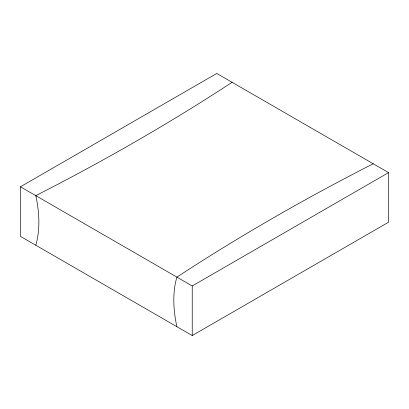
<?xml version="1.0" encoding="UTF-8"?>
<svg xmlns="http://www.w3.org/2000/svg" width="409" height="409" viewBox="0 0 409 409"><rect width="100%" height="100%" fill="white"/><g stroke="black" fill="none" stroke-linecap="round" stroke-linejoin="round"><path stroke-width="0.61" d="M20.45 186.79L216.77 73.446L388.55 172.624L388.55 222.21L192.23 335.554L20.45 236.376L20.45 186.79L192.23 285.968L388.55 172.624M192.23 285.968L192.23 335.554M176.892 326.699A108.451 62.618 60 0 1 176.892 277.113A2223.278 1283.595 0 0 1 373.212 163.769M35.788 245.231A108.451 62.618 60 0 0 35.788 195.645A2223.278 1283.595 0 0 0 232.107 82.301"/></g></svg>
